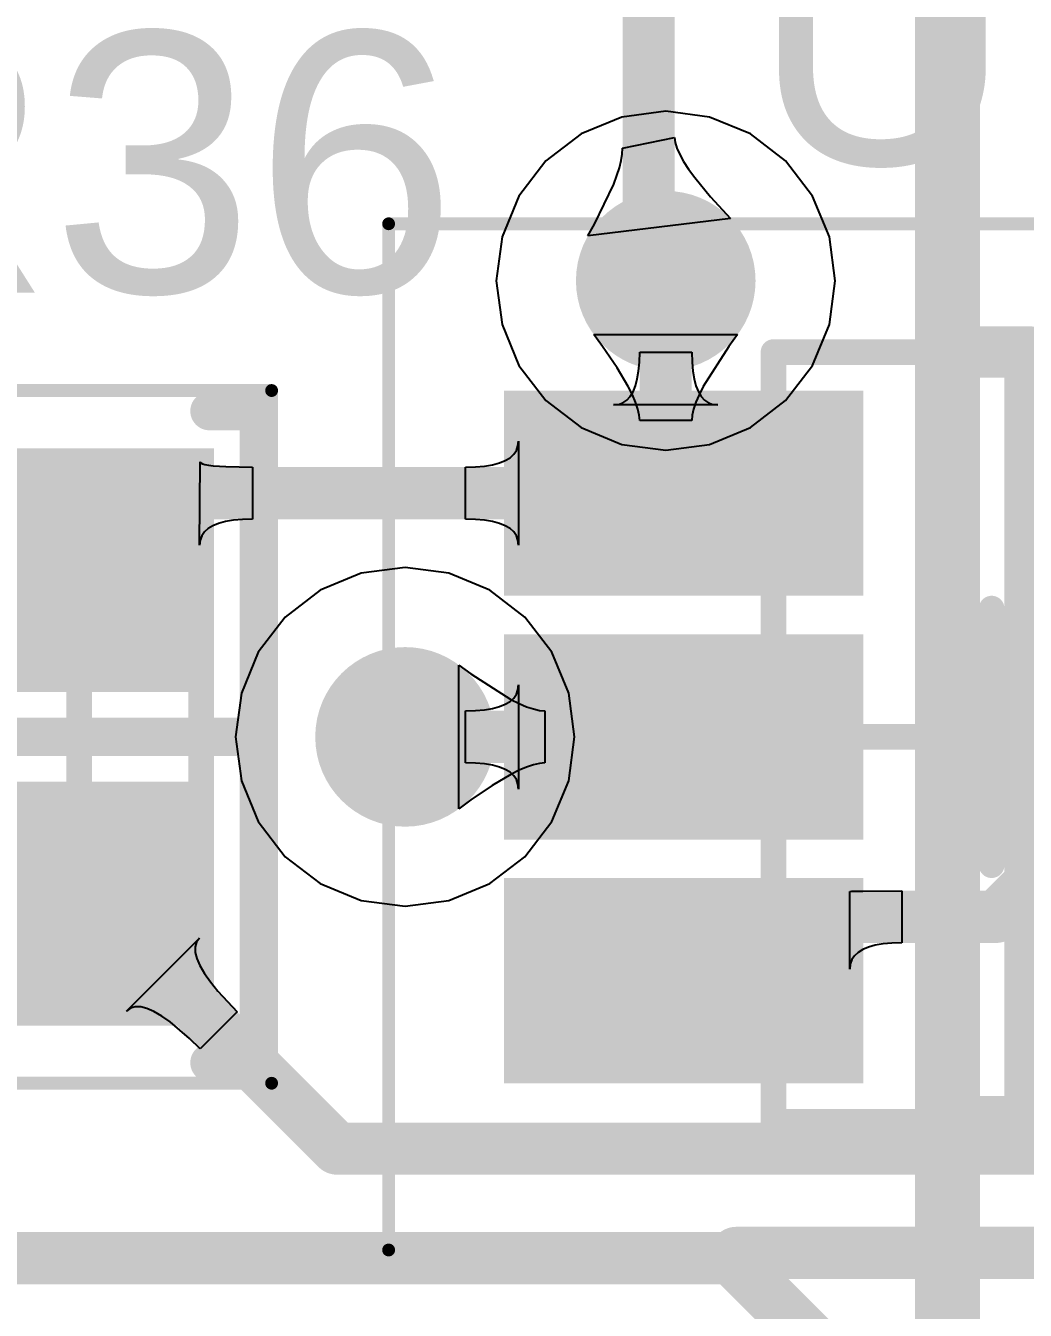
# Model space of a CAD drawing. Header units: inches. Extents: x -0.01 to 3.94, y -0.06 to 4.68.
# Drawn here: x 1.5718 to 1.7252, y 3.082 to 3.2791 of the extents above; entities that cross this region are included whole.
import ezdxf

# ---------------------------------------------------------------- set-up
doc = ezdxf.new("R2010")
doc.units = ezdxf.units.IN
doc.header["$MEASUREMENT"] = 0
for name, color, linetype in [('Bottom Layer', 5, 'Continuous'), ('Int1 -GND)', 16, 'Continuous'), ('Int2 -PWR)', 76, 'Continuous'), ('Top 3D Body', 56, 'Continuous'), ('Top Courtyard', 56, 'Continuous'), ('Top Layer', 1, 'Continuous'), ('Top Overlay', 2, 'Continuous'), ('Top Paste', 8, 'Continuous'), ('Top Solder', 216, 'Continuous'), ('Via Holes', 16, 'Continuous')]:
    doc.layers.add(name, color=color, linetype=linetype)
doc.styles.add('Arial', font='', dxfattribs={"height": 0.2})
doc.styles.get('Arial').set_extended_font_data('Arial')

# ---------------------------------------------------------------- blocks, each defined once
blk = doc.blocks.new('A3DDA0BC_073E_4B18_9613_F713A7EC1E27_447')
at = {"layer": 'Top Layer'}
for points in [[(-0.07283465, 0.02362255), (-0.07283465, 0.05118165), (-0.02165355, 0.05118165), (-0.02165355, 0.02362255)], [(0.02165335, 0.02362255), (0.02165335, 0.05118165), (0.07283445, 0.05118165), (0.07283445, 0.02362255)], [(-0.07283465, -0.01377945), (-0.07283465, 0.01377965), (-0.02165355, 0.01377965), (-0.02165355, -0.01377945)], [(-0.07283465, -0.05118145), (-0.07283465, -0.02362235), (-0.02165355, -0.02362235), (-0.02165355, -0.05118145)], [(0.02165335, -0.05118145), (0.02165335, -0.02362235), (0.07283445, -0.02362235), (0.07283445, -0.05118145)]]:
    blk.add_hatch(color=1, dxfattribs=at).paths.add_polyline_path(points)
at = {"layer": 'Top Paste'}
for points in [[(-0.07283465, 0.02362255), (-0.07283465, 0.05118165), (-0.02165355, 0.05118165), (-0.02165355, 0.02362255)], [(0.02165335, 0.02362255), (0.02165335, 0.05118165), (0.07283445, 0.05118165), (0.07283445, 0.02362255)], [(-0.07283465, -0.01377945), (-0.07283465, 0.01377965), (-0.02165355, 0.01377965), (-0.02165355, -0.01377945)], [(-0.07283465, -0.05118145), (-0.07283465, -0.02362235), (-0.02165355, -0.02362235), (-0.02165355, -0.05118145)], [(0.02165335, -0.05118145), (0.02165335, -0.02362235), (0.07283445, -0.02362235), (0.07283445, -0.05118145)]]:
    blk.add_hatch(color=8, dxfattribs=at).paths.add_polyline_path(points)
at = {"layer": 'Top Solder'}
for points in [[(-0.07480315, 0.02165405), (-0.07480315, 0.05315015), (-0.01968505, 0.05315015), (-0.01968505, 0.02165405)], [(0.01968485, 0.02165405), (0.01968485, 0.05315015), (0.07480295, 0.05315015), (0.07480295, 0.02165405)], [(-0.07480315, -0.01574795), (-0.07480315, 0.01574815), (-0.01968505, 0.01574815), (-0.01968505, -0.01574795)], [(-0.07480315, -0.05314995), (-0.07480315, -0.02165385), (-0.01968505, -0.02165385), (-0.01968505, -0.05314995)], [(0.01968485, -0.05314995), (0.01968485, -0.02165385), (0.07480295, -0.02165385), (0.07480295, -0.05314995)]]:
    blk.add_hatch(color=216, dxfattribs=at).paths.add_polyline_path(points)
at = {"layer": 'Top 3D Body'}
for points in [[(-0.0334641, -0.0590559, 0.003937, 0.003937, 0), (-0.0334641, 0.0590561, 0.003937, 0.003937, 0)], [(-0.0334641, 0.0590561, 0.003937, 0.003937, 0), (0.0334639, 0.0590561, 0.003937, 0.003937, 0)], [(0.0334639, -0.0590559, 0.003937, 0.003937, 0), (0.0334639, 0.0590561, 0.003937, 0.003937, 0)], [(-0.0334641, -0.0590559, 0.003937, 0.003937, 0), (0.0334639, -0.0590559, 0.003937, 0.003937, 0)]]:
    blk.add_lwpolyline(points, format="xyseb", dxfattribs=at)
for points in [[(-0.0344483, 0.0590561, 0.0019685, 0.0019685, 1), (-0.0324799, 0.0590561, 0.0019685, 0.0019685, 1)], [(-0.0344483, 0.0590561, 0.0019685, 0.0019685, 1), (-0.0324799, 0.0590561, 0.0019685, 0.0019685, 1)], [(0.0324797, 0.0590561, 0.0019685, 0.0019685, 1), (0.0344481, 0.0590561, 0.0019685, 0.0019685, 1)], [(0.0324797, 0.0590561, 0.0019685, 0.0019685, 1), (0.0344481, 0.0590561, 0.0019685, 0.0019685, 1)], [(-0.0344483, -0.0590559, 0.0019685, 0.0019685, 1), (-0.0324799, -0.0590559, 0.0019685, 0.0019685, 1)], [(-0.0344483, -0.0590559, 0.0019685, 0.0019685, 1), (-0.0324799, -0.0590559, 0.0019685, 0.0019685, 1)], [(0.0324797, -0.0590559, 0.0019685, 0.0019685, 1), (0.0344481, -0.0590559, 0.0019685, 0.0019685, 1)], [(0.0324797, -0.0590559, 0.0019685, 0.0019685, 1), (0.0344481, -0.0590559, 0.0019685, 0.0019685, 1)]]:
    blk.add_lwpolyline(points, format="xyseb", close=True, dxfattribs=at)
at = {"layer": 'Top Courtyard'}
for points in [[(-0.0925201, -0.0787399, 0.0019685, 0.0019685, 0), (-0.0925201, 0.0787401, 0.0019685, 0.0019685, 0)], [(-0.0925201, 0.0787401, 0.0019685, 0.0019685, 0), (0.0925199, 0.0787401, 0.0019685, 0.0019685, 0)], [(0.0925199, -0.0787399, 0.0019685, 0.0019685, 0), (0.0925199, 0.0787401, 0.0019685, 0.0019685, 0)], [(-1e-07, -0.0196859, 0.003937, 0.003937, 0), (-1e-07, 0.0196861, 0.003937, 0.003937, 0)], [(-0.0196841, 1e-07, 0.003937, 0.003937, 0), (0.0196859, 1e-07, 0.003937, 0.003937, 0)], [(-0.0925201, -0.0787399, 0.0019685, 0.0019685, 0), (0.0925199, -0.0787399, 0.0019685, 0.0019685, 0)]]:
    blk.add_lwpolyline(points, format="xyseb", dxfattribs=at)
for points in [[(-0.0930122, 0.0787401, 0.0009842, 0.0009842, 1), (-0.092028, 0.0787401, 0.0009842, 0.0009842, 1)], [(-0.0930122, 0.0787401, 0.0009842, 0.0009842, 1), (-0.092028, 0.0787401, 0.0009842, 0.0009842, 1)], [(0.0920278, 0.0787401, 0.0009842, 0.0009842, 1), (0.093012, 0.0787401, 0.0009842, 0.0009842, 1)], [(0.0920278, 0.0787401, 0.0009842, 0.0009842, 1), (0.093012, 0.0787401, 0.0009842, 0.0009842, 1)], [(-0.0009843, 0.0196861, 0.0019685, 0.0019685, 1), (0.0009841, 0.0196861, 0.0019685, 0.0019685, 1)], [(-0.0206683, 1e-07, 0.0019685, 0.0019685, 1), (-0.0186999, 1e-07, 0.0019685, 0.0019685, 1)], [(0.0187017, 1e-07, 0.0019685, 0.0019685, 1), (0.0206701, 1e-07, 0.0019685, 0.0019685, 1)], [(-0.0009843, -0.0196859, 0.0019685, 0.0019685, 1), (0.0009841, -0.0196859, 0.0019685, 0.0019685, 1)], [(-0.0930122, -0.0787399, 0.0009842, 0.0009842, 1), (-0.092028, -0.0787399, 0.0009842, 0.0009842, 1)], [(-0.0930122, -0.0787399, 0.0009842, 0.0009842, 1), (-0.092028, -0.0787399, 0.0009842, 0.0009842, 1)], [(0.0920278, -0.0787399, 0.0009842, 0.0009842, 1), (0.093012, -0.0787399, 0.0009842, 0.0009842, 1)], [(0.0920278, -0.0787399, 0.0009842, 0.0009842, 1), (0.093012, -0.0787399, 0.0009842, 0.0009842, 1)]]:
    blk.add_lwpolyline(points, format="xyseb", close=True, dxfattribs=at)
at = {"layer": 'Top Overlay'}
for points in [[(-0.0423228, 0.0728347, 0.0098425, 0.0098425, 1), (-0.0521654, 0.0728347, 0.0098425, 0.0098425, 1)], [(-0.054626, 0.0728347, 0.0049212, 0.0049212, 1), (-0.0497048, 0.0728347, 0.0049212, 0.0049212, 1)], [(-0.0447834, 0.0728347, 0.0049212, 0.0049212, 1), (-0.0398622, 0.0728347, 0.0049212, 0.0049212, 1)], [(-0.0078746, 0.0590561, 0.003937, 0.003937, 1), (-0.0039376, 0.0590561, 0.003937, 0.003937, 1)], [(-0.0078746, 0.0590561, 0.003937, 0.003937, 1), (-0.0039376, 0.0590561, 0.003937, 0.003937, 1)], [(0.0039374, 0.0590561, 0.003937, 0.003937, 1), (0.0078744, 0.0590561, 0.003937, 0.003937, 1)], [(0.0039374, 0.0590561, 0.003937, 0.003937, 1), (0.0078744, 0.0590561, 0.003937, 0.003937, 1)], [(-0.0078746, -0.0590559, 0.003937, 0.003937, 1), (-0.0039376, -0.0590559, 0.003937, 0.003937, 1)], [(-0.0078746, -0.0590559, 0.003937, 0.003937, 1), (-0.0039376, -0.0590559, 0.003937, 0.003937, 1)], [(0.0039374, -0.0590559, 0.003937, 0.003937, 1), (0.0078744, -0.0590559, 0.003937, 0.003937, 1)], [(0.0039374, -0.0590559, 0.003937, 0.003937, 1), (0.0078744, -0.0590559, 0.003937, 0.003937, 1)]]:
    blk.add_lwpolyline(points, format="xyseb", close=True, dxfattribs=at)
for points in [[(-0.0059061, 0.0590561, 0.007874, 0.007874, 0), (0.0059059, 0.0590561, 0.007874, 0.007874, 0)], [(-0.0059061, -0.0590559, 0.007874, 0.007874, 0), (-0.0059061, 0.0590561, 0.007874, 0.007874, 0)], [(0.0059059, -0.0590559, 0.007874, 0.007874, 0), (0.0059059, 0.0590561, 0.007874, 0.007874, 0)], [(-0.0059061, -0.0590559, 0.007874, 0.007874, 0), (0.0059059, -0.0590559, 0.007874, 0.007874, 0)]]:
    blk.add_lwpolyline(points, format="xyseb", dxfattribs=at)
blk = doc.blocks.new('RES_0603_1608_518')
at = {"layer": 'Top Layer'}
for points in [[(-0.0423222, -0.0187007), (-0.0423222, 0.0187009), (-0.0088576, 0.0187009), (-0.0088576, -0.0187007)], [(0.0088578, -0.0187007), (0.0088578, 0.0187009), (0.0423224, 0.0187009), (0.0423224, -0.0187007)]]:
    blk.add_hatch(color=1, dxfattribs=at).paths.add_polyline_path(points)
at = {"layer": 'Top Paste'}
for points in [[(-0.0423222, -0.0187007), (-0.0423222, 0.0187009), (-0.0088576, 0.0187009), (-0.0088576, -0.0187007)], [(0.0088578, -0.0187007), (0.0088578, 0.0187009), (0.0423224, 0.0187009), (0.0423224, -0.0187007)]]:
    blk.add_hatch(color=8, dxfattribs=at).paths.add_polyline_path(points)
at = {"layer": 'Top Solder'}
for points in [[(-0.0442907, -0.0206692), (-0.0442907, 0.0206694), (-0.0068891, 0.0206694), (-0.0068891, -0.0206692)], [(0.0068893, -0.0206692), (0.0068893, 0.0206694), (0.0442909, 0.0206694), (0.0442909, -0.0206692)]]:
    blk.add_hatch(color=216, dxfattribs=at).paths.add_polyline_path(points)
at = {"layer": 'Top 3D Body'}
for points in [[(-0.0344479, 0.0187001, 0.003937, 0.003937, 0), (0.0344481, 0.0187001, 0.003937, 0.003937, 0)], [(-0.0344479, 0.0187001, 0.003937, 0.003937, 0), (-0.0344479, -0.0186999, 0.003937, 0.003937, 0)], [(0.0344481, 0.0187001, 0.003937, 0.003937, 0), (0.0344481, -0.0186999, 0.003937, 0.003937, 0)], [(-0.0344479, -0.0186999, 0.003937, 0.003937, 0), (0.0344481, -0.0186999, 0.003937, 0.003937, 0)]]:
    blk.add_lwpolyline(points, format="xyseb", dxfattribs=at)
for points in [[(-0.0354321, 0.0187001, 0.0019685, 0.0019685, 1), (-0.0334637, 0.0187001, 0.0019685, 0.0019685, 1)], [(-0.0354321, 0.0187001, 0.0019685, 0.0019685, 1), (-0.0334637, 0.0187001, 0.0019685, 0.0019685, 1)], [(0.0334639, 0.0187001, 0.0019685, 0.0019685, 1), (0.0354323, 0.0187001, 0.0019685, 0.0019685, 1)], [(0.0334639, 0.0187001, 0.0019685, 0.0019685, 1), (0.0354323, 0.0187001, 0.0019685, 0.0019685, 1)], [(-0.0354321, -0.0186999, 0.0019685, 0.0019685, 1), (-0.0334637, -0.0186999, 0.0019685, 0.0019685, 1)], [(-0.0354321, -0.0186999, 0.0019685, 0.0019685, 1), (-0.0334637, -0.0186999, 0.0019685, 0.0019685, 1)], [(0.0334639, -0.0186999, 0.0019685, 0.0019685, 1), (0.0354323, -0.0186999, 0.0019685, 0.0019685, 1)], [(0.0334639, -0.0186999, 0.0019685, 0.0019685, 1), (0.0354323, -0.0186999, 0.0019685, 0.0019685, 1)]]:
    blk.add_lwpolyline(points, format="xyseb", close=True, dxfattribs=at)
at = {"layer": 'Top Courtyard'}
for points in [[(-0.0531499, 0.0295281, 0.0019685, 0.0019685, 0), (0.0531501, 0.0295281, 0.0019685, 0.0019685, 0)], [(-0.0531499, 0.0295281, 0.0019685, 0.0019685, 0), (-0.0531499, -0.0295279, 0.0019685, 0.0019685, 0)], [(0.0531501, 0.0295281, 0.0019685, 0.0019685, 0), (0.0531501, -0.0295279, 0.0019685, 0.0019685, 0)], [(1e-07, 0.0187001, 0.003937, 0.003937, 0), (1e-07, -0.0186999, 0.003937, 0.003937, 0)], [(-0.0186999, 1e-07, 0.003937, 0.003937, 0), (0.0187001, 1e-07, 0.003937, 0.003937, 0)], [(-0.0531499, -0.0295279, 0.0019685, 0.0019685, 0), (0.0531501, -0.0295279, 0.0019685, 0.0019685, 0)]]:
    blk.add_lwpolyline(points, format="xyseb", dxfattribs=at)
for points in [[(-0.053642, 0.0295281, 0.0009842, 0.0009842, 1), (-0.0526578, 0.0295281, 0.0009842, 0.0009842, 1)], [(-0.053642, 0.0295281, 0.0009842, 0.0009842, 1), (-0.0526578, 0.0295281, 0.0009842, 0.0009842, 1)], [(0.052658, 0.0295281, 0.0009842, 0.0009842, 1), (0.0536422, 0.0295281, 0.0009842, 0.0009842, 1)], [(0.052658, 0.0295281, 0.0009842, 0.0009842, 1), (0.0536422, 0.0295281, 0.0009842, 0.0009842, 1)], [(-0.0009841, 0.0187001, 0.0019685, 0.0019685, 1), (0.0009843, 0.0187001, 0.0019685, 0.0019685, 1)], [(-0.0196841, 1e-07, 0.0019685, 0.0019685, 1), (-0.0177157, 1e-07, 0.0019685, 0.0019685, 1)], [(0.0177159, 1e-07, 0.0019685, 0.0019685, 1), (0.0196843, 1e-07, 0.0019685, 0.0019685, 1)], [(-0.0009841, -0.0186999, 0.0019685, 0.0019685, 1), (0.0009843, -0.0186999, 0.0019685, 0.0019685, 1)], [(-0.053642, -0.0295279, 0.0009842, 0.0009842, 1), (-0.0526578, -0.0295279, 0.0009842, 0.0009842, 1)], [(-0.053642, -0.0295279, 0.0009842, 0.0009842, 1), (-0.0526578, -0.0295279, 0.0009842, 0.0009842, 1)], [(0.052658, -0.0295279, 0.0009842, 0.0009842, 1), (0.0536422, -0.0295279, 0.0009842, 0.0009842, 1)], [(0.052658, -0.0295279, 0.0009842, 0.0009842, 1), (0.0536422, -0.0295279, 0.0009842, 0.0009842, 1)]]:
    blk.add_lwpolyline(points, format="xyseb", close=True, dxfattribs=at)
at = {"layer": 'Top Overlay'}
for points in [[(-0.0499999, 0.0275581, 0.0059055, 0.0059055, 0), (0.0500001, 0.0275581, 0.0059055, 0.0059055, 0)], [(-0.0499999, 0.0275581, 0.0059055, 0.0059055, 0), (-0.0499999, 0.0200001, 0.0059055, 0.0059055, 0)], [(1e-07, 0.0275581, 0.0059055, 0.0059055, 0), (1e-07, -0.0275599, 0.0059055, 0.0059055, 0)], [(0.0500001, 0.0275581, 0.0059055, 0.0059055, 0), (0.0500001, 0.0200001, 0.0059055, 0.0059055, 0)], [(-0.0499999, -0.0199999, 0.0059055, 0.0059055, 0), (-0.0499999, -0.0275599, 0.0059055, 0.0059055, 0)], [(0.0500001, -0.0199999, 0.0059055, 0.0059055, 0), (0.0500001, -0.0275599, 0.0059055, 0.0059055, 0)], [(-0.0499999, -0.0275599, 0.0059055, 0.0059055, 0), (0.0500001, -0.0275599, 0.0059055, 0.0059055, 0)]]:
    blk.add_lwpolyline(points, format="xyseb", dxfattribs=at)
for points in [[(-0.0514763, 0.0275581, 0.0029527, 0.0029527, 1), (-0.0485235, 0.0275581, 0.0029527, 0.0029527, 1)], [(-0.0514763, 0.0275581, 0.0029527, 0.0029527, 1), (-0.0485235, 0.0275581, 0.0029527, 0.0029527, 1)], [(-0.0014763, 0.0275581, 0.0029527, 0.0029527, 1), (0.0014765, 0.0275581, 0.0029527, 0.0029527, 1)], [(0.0485237, 0.0275581, 0.0029527, 0.0029527, 1), (0.0514765, 0.0275581, 0.0029527, 0.0029527, 1)], [(0.0485237, 0.0275581, 0.0029527, 0.0029527, 1), (0.0514765, 0.0275581, 0.0029527, 0.0029527, 1)], [(-0.0514763, 0.0200001, 0.0029527, 0.0029527, 1), (-0.0485235, 0.0200001, 0.0029527, 0.0029527, 1)], [(0.0485237, 0.0200001, 0.0029527, 0.0029527, 1), (0.0514765, 0.0200001, 0.0029527, 0.0029527, 1)], [(-0.0514763, -0.0199999, 0.0029527, 0.0029527, 1), (-0.0485235, -0.0199999, 0.0029527, 0.0029527, 1)], [(0.0485237, -0.0199999, 0.0029527, 0.0029527, 1), (0.0514765, -0.0199999, 0.0029527, 0.0029527, 1)], [(-0.0514763, -0.0275599, 0.0029527, 0.0029527, 1), (-0.0485235, -0.0275599, 0.0029527, 0.0029527, 1)], [(-0.0514763, -0.0275599, 0.0029527, 0.0029527, 1), (-0.0485235, -0.0275599, 0.0029527, 0.0029527, 1)], [(-0.0014763, -0.0275599, 0.0029527, 0.0029527, 1), (0.0014765, -0.0275599, 0.0029527, 0.0029527, 1)], [(0.0485237, -0.0275599, 0.0029527, 0.0029527, 1), (0.0514765, -0.0275599, 0.0029527, 0.0029527, 1)], [(0.0485237, -0.0275599, 0.0029527, 0.0029527, 1), (0.0514765, -0.0275599, 0.0029527, 0.0029527, 1)]]:
    blk.add_lwpolyline(points, format="xyseb", close=True, dxfattribs=at)

msp = doc.modelspace()

# ---------------------------------------------------------------- hatches: boundary and pattern name
at = {"layer": 'Bottom Layer'}
h = msp.add_hatch(color=5, dxfattribs=at)
edge = h.paths.add_edge_path()
edge.add_arc((1.67, 3.24), 0.0137795, 0, 360)
h = msp.add_hatch(color=5, dxfattribs=at)
edge = h.paths.add_edge_path()
edge.add_arc((1.63, 3.17), 0.0137795, 0, 360)
at = {"layer": 'Int1 -GND)'}
h = msp.add_hatch(color=7, dxfattribs=at)
edge = h.paths.add_edge_path()
edge.add_arc((1.67, 3.24), 0.0137795, 0, 360)
h = msp.add_hatch(color=7, dxfattribs=at)
edge = h.paths.add_edge_path()
edge.add_arc((1.63, 3.17), 0.0137795, 0, 360)
at = {"layer": 'Int2 -PWR)'}
h = msp.add_hatch(color=7, dxfattribs=at)
edge = h.paths.add_edge_path()
edge.add_arc((1.67, 3.24), 0.0137795, 0, 360)
h = msp.add_hatch(color=7, dxfattribs=at)
edge = h.paths.add_edge_path()
edge.add_arc((1.63, 3.17), 0.0137795, 0, 360)
at = {"layer": 'Top Layer'}
h = msp.add_hatch(color=1, dxfattribs=at)
edge = h.paths.add_edge_path()
edge.add_arc((1.67, 3.24), 0.0137795, 0, 360)
h = msp.add_hatch(color=1, dxfattribs=at)
edge = h.paths.add_edge_path()
edge.add_arc((1.63, 3.17), 0.0137795, 0, 360)
at = {"layer": 'Via Holes'}
h = msp.add_hatch(color=7, dxfattribs=at)
edge = h.paths.add_edge_path()
edge.add_arc((1.67, 3.24), 0.0068897, 0, 360)
h = msp.add_hatch(color=7, dxfattribs=at)
edge = h.paths.add_edge_path()
edge.add_arc((1.63, 3.17), 0.0068897, 0, 360)

# ---------------------------------------------------------------- linework, layer by layer
at = {"layer": 'Bottom Layer'}
for p, q in [((1.6633677, 3.2603462), (1.6713677, 3.2619792)), ((1.6713677, 3.2619792), (1.6714535, 3.2612253)), ((1.6714535, 3.2612253), (1.6717108, 3.2603625)), ((1.6631558, 3.2584371), (1.6633147, 3.2594405)), ((1.6633147, 3.2594405), (1.6633677, 3.2603462)), ((1.6717108, 3.2603625), (1.6721397, 3.2593907)), ((1.6721397, 3.2593907), (1.6727401, 3.2583099)), ((1.66252, 3.2561375), (1.6628909, 3.2573361)), ((1.6628909, 3.2573361), (1.6631558, 3.2584371)), ((1.6727401, 3.2583099), (1.6735121, 3.2571202)), ((1.6735121, 3.2571202), (1.6744557, 3.2558216)), ((1.6590764, 3.2486798), (1.6620432, 3.2548413)), ((1.6620432, 3.2548413), (1.66252, 3.2561375)), ((1.6744557, 3.2558216), (1.6768574, 3.2528975)), ((1.6768574, 3.2528975), (1.6799454, 3.2495376)), ((1.6799454, 3.2495376), (1.6580698, 3.2468953)), ((1.6580698, 3.2468953), (1.6590764, 3.2486798))]:
    msp.add_line(p, q, dxfattribs=at)
for points in [[(1.6673677, 3.2426323, 0.008, 0.008, 0), (1.6673677, 3.3573677, 0.008, 0.008, 0)], [(1.7132204, 1.1989076, 0.01, 0.01, 0), (1.7132204, 3.3162254, 0.01, 0.01, 0)], [(1.6673677, 3.2426323, 0.008, 0.008, 0), (1.67, 3.24, 0.008, 0.008, 0)]]:
    msp.add_lwpolyline(points, format="xyseb", dxfattribs=at)
for points in [[(1.6653677, 3.2426323, 0.004, 0.004, 1), (1.6693677, 3.2426323, 0.004, 0.004, 1)], [(1.6653677, 3.2426323, 0.004, 0.004, 1), (1.6693677, 3.2426323, 0.004, 0.004, 1)], [(1.668, 3.24, 0.004, 0.004, 1), (1.672, 3.24, 0.004, 0.004, 1)]]:
    msp.add_lwpolyline(points, format="xyseb", close=True, dxfattribs=at)
at = {"layer": 'Int1 -GND)'}
for p, q in [((1.6632702, 3.265116), (1.656999, 3.2625184)), ((1.67, 3.266002), (1.6632702, 3.265116)), ((1.6767298, 3.265116), (1.67, 3.266002)), ((1.683001, 3.2625184), (1.6767298, 3.265116)), ((1.656999, 3.2625184), (1.6516138, 3.2583862)), ((1.6883862, 3.2583862), (1.683001, 3.2625184)), ((1.6516138, 3.2583862), (1.6474816, 3.253001)), ((1.6925184, 3.253001), (1.6883862, 3.2583862)), ((1.6474816, 3.253001), (1.644884, 3.2467298)), ((1.695116, 3.2467298), (1.6925184, 3.253001)), ((1.644884, 3.2467298), (1.643998, 3.24)), ((1.696002, 3.24), (1.695116, 3.2467298)), ((1.643998, 3.24), (1.644884, 3.2332702)), ((1.695116, 3.2332702), (1.696002, 3.24)), ((1.644884, 3.2332702), (1.6474816, 3.226999)), ((1.6925184, 3.226999), (1.695116, 3.2332702)), ((1.6474816, 3.226999), (1.6516138, 3.2216138)), ((1.6883862, 3.2216138), (1.6925184, 3.226999)), ((1.6516138, 3.2216138), (1.656999, 3.2174816)), ((1.683001, 3.2174816), (1.6883862, 3.2216138)), ((1.656999, 3.2174816), (1.6632702, 3.214884)), ((1.6767298, 3.214884), (1.683001, 3.2174816)), ((1.6632702, 3.214884), (1.67, 3.213998)), ((1.67, 3.213998), (1.6767298, 3.214884))]:
    msp.add_line(p, q, dxfattribs=at)
at = {"layer": 'Int2 -PWR)'}
for p, q in [((1.6632702, 3.265116), (1.656999, 3.2625184)), ((1.67, 3.266002), (1.6632702, 3.265116)), ((1.6767298, 3.265116), (1.67, 3.266002)), ((1.683001, 3.2625184), (1.6767298, 3.265116)), ((1.656999, 3.2625184), (1.6516138, 3.2583862)), ((1.6883862, 3.2583862), (1.683001, 3.2625184)), ((1.6516138, 3.2583862), (1.6474816, 3.253001)), ((1.6925184, 3.253001), (1.6883862, 3.2583862)), ((1.6474816, 3.253001), (1.644884, 3.2467298)), ((1.695116, 3.2467298), (1.6925184, 3.253001)), ((1.644884, 3.2467298), (1.643998, 3.24)), ((1.696002, 3.24), (1.695116, 3.2467298)), ((1.643998, 3.24), (1.644884, 3.2332702)), ((1.695116, 3.2332702), (1.696002, 3.24)), ((1.644884, 3.2332702), (1.6474816, 3.226999)), ((1.6925184, 3.226999), (1.695116, 3.2332702)), ((1.6474816, 3.226999), (1.6516138, 3.2216138)), ((1.6883862, 3.2216138), (1.6925184, 3.226999)), ((1.6516138, 3.2216138), (1.656999, 3.2174816)), ((1.683001, 3.2174816), (1.6883862, 3.2216138)), ((1.656999, 3.2174816), (1.6632702, 3.214884)), ((1.6767298, 3.214884), (1.683001, 3.2174816)), ((1.6632702, 3.214884), (1.67, 3.213998)), ((1.67, 3.213998), (1.6767298, 3.214884)), ((1.63, 3.196002), (1.6232702, 3.195116)), ((1.6367298, 3.195116), (1.63, 3.196002)), ((1.6232702, 3.195116), (1.616999, 3.1925184)), ((1.643001, 3.1925184), (1.6367298, 3.195116)), ((1.616999, 3.1925184), (1.6116138, 3.1883862)), ((1.6483862, 3.1883862), (1.643001, 3.1925184)), ((1.6116138, 3.1883862), (1.6074816, 3.183001)), ((1.6525184, 3.183001), (1.6483862, 3.1883862)), ((1.6074816, 3.183001), (1.604884, 3.1767298)), ((1.655116, 3.1767298), (1.6525184, 3.183001)), ((1.604884, 3.1767298), (1.603998, 3.17)), ((1.656002, 3.17), (1.655116, 3.1767298)), ((1.603998, 3.17), (1.604884, 3.1632702)), ((1.655116, 3.1632702), (1.656002, 3.17)), ((1.604884, 3.1632702), (1.6074816, 3.156999)), ((1.6525184, 3.156999), (1.655116, 3.1632702)), ((1.6074816, 3.156999), (1.6116138, 3.1516138)), ((1.6483862, 3.1516138), (1.6525184, 3.156999)), ((1.6116138, 3.1516138), (1.616999, 3.1474816)), ((1.643001, 3.1474816), (1.6483862, 3.1516138)), ((1.616999, 3.1474816), (1.6232702, 3.144884)), ((1.6367298, 3.144884), (1.643001, 3.1474816)), ((1.6232702, 3.144884), (1.63, 3.143998)), ((1.63, 3.143998), (1.6367298, 3.144884))]:
    msp.add_line(p, q, dxfattribs=at)
at = {"layer": 'Top Layer'}
for p, q in [((1.660315, 3.2299113), (1.6589815, 3.2317254)), ((1.6589815, 3.2317254), (1.6810185, 3.2317254)), ((1.6810185, 3.2317254), (1.679685, 3.2299113)), ((1.6625609, 3.226614), (1.660315, 3.2299113)), ((1.66596, 3.2275188), (1.666, 3.2290616)), ((1.666, 3.2290616), (1.674, 3.2290616)), ((1.674, 3.2290616), (1.67404, 3.2275188)), ((1.679685, 3.2299113), (1.6757546, 3.2237576)), ((1.66584, 3.2261384), (1.66596, 3.2275188)), ((1.67404, 3.2275188), (1.67416, 3.2261384)), ((1.6642454, 3.2237576), (1.6625609, 3.226614)), ((1.66564, 3.2249204), (1.66584, 3.2261384)), ((1.67416, 3.2261384), (1.67436, 3.2249204)), ((1.664877, 3.2224948), (1.6642454, 3.2237576)), ((1.665, 3.2229716), (1.66536, 3.2238648)), ((1.66536, 3.2238648), (1.66564, 3.2249204)), ((1.67436, 3.2249204), (1.67464, 3.2238648)), ((1.67464, 3.2238648), (1.675, 3.2229716)), ((1.6757546, 3.2237576), (1.675123, 3.2224948)), ((1.66276, 3.2210228), (1.66344, 3.2212664)), ((1.66344, 3.2212664), (1.66404, 3.2216724)), ((1.66404, 3.2216724), (1.66456, 3.2222408)), ((1.66456, 3.2222408), (1.665, 3.2229716)), ((1.6653683, 3.2213422), (1.664877, 3.2224948)), ((1.6657193, 3.2202999), (1.6653683, 3.2213422)), ((1.6746317, 3.2213422), (1.6742807, 3.2202999)), ((1.675123, 3.2224948), (1.6746317, 3.2213422)), ((1.675, 3.2229716), (1.67544, 3.2222408)), ((1.67544, 3.2222408), (1.67596, 3.2216724)), ((1.67596, 3.2216724), (1.67656, 3.2212664)), ((1.67656, 3.2212664), (1.67724, 3.2210228)), ((1.662, 3.2209416), (1.66276, 3.2210228)), ((1.678, 3.2209416), (1.662, 3.2209416)), ((1.6659298, 3.2193679), (1.6657193, 3.2202999)), ((1.666, 3.2185461), (1.6659298, 3.2193679)), ((1.6740702, 3.2193679), (1.674, 3.2185461)), ((1.6742807, 3.2202999), (1.6740702, 3.2193679)), ((1.67724, 3.2210228), (1.678, 3.2209416)), ((1.674, 3.2185461), (1.666, 3.2185461)), ((1.6473242, 3.2146421), (1.6474054, 3.2154021)), ((1.6474054, 3.2154021), (1.6474054, 3.1994021)), ((1.6461062, 3.2128421), (1.6466746, 3.2133621)), ((1.6466746, 3.2133621), (1.6470806, 3.2139621)), ((1.6470806, 3.2139621), (1.6473242, 3.2146421)), ((1.5984607, 3.1994021), (1.5985807, 3.2122024)), ((1.5985807, 3.2122024), (1.5986607, 3.2120503)), ((1.5986607, 3.2120503), (1.5989007, 3.2119143)), ((1.5989007, 3.2119143), (1.5993007, 3.2117942)), ((1.5993007, 3.2117942), (1.5998607, 3.2116902)), ((1.5998607, 3.2116902), (1.6005807, 3.2116022)), ((1.6005807, 3.2116022), (1.6025007, 3.2114741)), ((1.6025007, 3.2114741), (1.6065807, 3.2114021)), ((1.6065807, 3.2114021), (1.6065807, 3.2034021)), ((1.6392854, 3.2114021), (1.6408282, 3.2114421)), ((1.6392854, 3.2034021), (1.6392854, 3.2114021)), ((1.6408282, 3.2114421), (1.6422086, 3.2115621)), ((1.6422086, 3.2115621), (1.6434266, 3.2117621)), ((1.6434266, 3.2117621), (1.6444822, 3.2120421)), ((1.6444822, 3.2120421), (1.6453754, 3.2124021)), ((1.6453754, 3.2124021), (1.6461062, 3.2128421)), ((1.6065807, 3.2034021), (1.6050446, 3.2033621)), ((1.6408282, 3.2033621), (1.6392854, 3.2034021)), ((1.5992072, 3.2014421), (1.5987975, 3.2008421)), ((1.5997779, 3.2019621), (1.5992072, 3.2014421)), ((1.6005094, 3.2024021), (1.5997779, 3.2019621)), ((1.6014019, 3.2027621), (1.6005094, 3.2024021)), ((1.6024552, 3.2030421), (1.6014019, 3.2027621)), ((1.6036695, 3.2032421), (1.6024552, 3.2030421)), ((1.6050446, 3.2033621), (1.6036695, 3.2032421)), ((1.6422086, 3.2032421), (1.6408282, 3.2033621)), ((1.6434266, 3.2030421), (1.6422086, 3.2032421)), ((1.6444822, 3.2027621), (1.6434266, 3.2030421)), ((1.6453754, 3.2024021), (1.6444822, 3.2027621)), ((1.6461062, 3.2019621), (1.6453754, 3.2024021)), ((1.6466746, 3.2014421), (1.6461062, 3.2019621)), ((1.6470806, 3.2008421), (1.6466746, 3.2014421)), ((1.5985486, 3.2001621), (1.5984607, 3.1994021)), ((1.5987975, 3.2008421), (1.5985486, 3.2001621)), ((1.6473242, 3.2001621), (1.6470806, 3.2008421)), ((1.6474054, 3.1994021), (1.6473242, 3.2001621)), ((1.6382746, 3.1589815), (1.6382745, 3.1810186)), ((1.6382745, 3.1810186), (1.6400886, 3.1796851)), ((1.6400886, 3.1796851), (1.6462424, 3.1757547)), ((1.6473242, 3.1772401), (1.6474054, 3.1780001)), ((1.6474054, 3.1780001), (1.6474054, 3.1620001)), ((1.6461062, 3.1754401), (1.6466746, 3.1759601)), ((1.6466746, 3.1759601), (1.6470806, 3.1765601)), ((1.6470806, 3.1765601), (1.6473242, 3.1772401)), ((1.6392854, 3.1740001), (1.6408282, 3.1740401)), ((1.6392854, 3.1660001), (1.6392854, 3.1740001)), ((1.6408282, 3.1740401), (1.6422086, 3.1741601)), ((1.6422086, 3.1741601), (1.6434266, 3.1743601)), ((1.6434266, 3.1743601), (1.6444822, 3.1746401)), ((1.6444822, 3.1746401), (1.6453754, 3.1750001)), ((1.6453754, 3.1750001), (1.6461062, 3.1754401)), ((1.6462424, 3.1757547), (1.6475052, 3.1751231)), ((1.6475052, 3.1751231), (1.6486577, 3.1746318)), ((1.6486577, 3.1746318), (1.6497, 3.1742808)), ((1.6497, 3.1742808), (1.6506321, 3.1740703)), ((1.6506321, 3.1740703), (1.6514539, 3.1740001)), ((1.6514539, 3.1740001), (1.651454, 3.1660001)), ((1.6408282, 3.1659601), (1.6392854, 3.1660001)), ((1.6422086, 3.1658401), (1.6408282, 3.1659601)), ((1.6506322, 3.1659299), (1.6497001, 3.1657194)), ((1.651454, 3.1660001), (1.6506322, 3.1659299)), ((1.6434266, 3.1656401), (1.6422086, 3.1658401)), ((1.6462425, 3.1642454), (1.6433861, 3.162561)), ((1.6444822, 3.1653601), (1.6434266, 3.1656401)), ((1.6453754, 3.1650001), (1.6444822, 3.1653601)), ((1.6461062, 3.1645601), (1.6453754, 3.1650001)), ((1.6466746, 3.1640401), (1.6461062, 3.1645601)), ((1.6475053, 3.1648771), (1.6462425, 3.1642454)), ((1.6470806, 3.1634401), (1.6466746, 3.1640401)), ((1.6486578, 3.1653684), (1.6475053, 3.1648771)), ((1.6497001, 3.1657194), (1.6486578, 3.1653684)), ((1.6433861, 3.162561), (1.6400887, 3.160315)), ((1.6473242, 3.1627601), (1.6470806, 3.1634401)), ((1.6474054, 3.1620001), (1.6473242, 3.1627601)), ((1.6400887, 3.160315), (1.6382746, 3.1589815)), ((1.6982264, 3.1462576), (1.6983064, 3.1462804)), ((1.6982264, 3.1343777), (1.6982264, 3.1462576)), ((1.6983064, 3.1462804), (1.6985464, 3.1463008)), ((1.6985464, 3.1463008), (1.7002264, 3.1463477)), ((1.7002264, 3.1463477), (1.7062264, 3.1463777)), ((1.7062264, 3.1463777), (1.7062264, 3.1383777)), ((1.587267, 3.1279178), (1.5984607, 3.1391115)), ((1.5980202, 3.1385001), (1.5978059, 3.1377731)), ((1.5984607, 3.1391115), (1.5980202, 3.1385001)), ((1.7047064, 3.1383377), (1.7033464, 3.1382177)), ((1.7062264, 3.1383777), (1.7047064, 3.1383377)), ((1.5978059, 3.1377731), (1.5978179, 3.1369305)), ((1.5978179, 3.1369305), (1.5980562, 3.1359725)), ((1.6989464, 3.1364177), (1.6985464, 3.1358177)), ((1.6995064, 3.1369377), (1.6989464, 3.1364177)), ((1.7002264, 3.1373777), (1.6995064, 3.1369377)), ((1.7011064, 3.1377377), (1.7002264, 3.1373777)), ((1.7021464, 3.1380177), (1.7011064, 3.1377377)), ((1.7033464, 3.1382177), (1.7021464, 3.1380177)), ((1.5980562, 3.1359725), (1.5985207, 3.1348989)), ((1.5985207, 3.1348989), (1.5992115, 3.1337097)), ((1.6983064, 3.1351377), (1.6982264, 3.1343777)), ((1.6985464, 3.1358177), (1.6983064, 3.1351377)), ((1.5992115, 3.1337097), (1.6001286, 3.1324051)), ((1.6001286, 3.1324051), (1.601272, 3.1309848)), ((1.601272, 3.1309848), (1.6042376, 3.1277978)), ((1.5886054, 3.1285726), (1.5878784, 3.1283583)), ((1.589448, 3.1285606), (1.5886054, 3.1285726)), ((1.590406, 3.1283223), (1.589448, 3.1285606)), ((1.5878784, 3.1283583), (1.587267, 3.1279178)), ((1.5914796, 3.1278578), (1.590406, 3.1283223)), ((1.5926688, 3.127167), (1.5914796, 3.1278578)), ((1.5939734, 3.1262499), (1.5926688, 3.127167)), ((1.6042376, 3.1277978), (1.5985807, 3.1221409)), ((1.5969294, 3.1237369), (1.5939734, 3.1262499)), ((1.5985807, 3.1221409), (1.5969294, 3.1237369))]:
    msp.add_line(p, q, dxfattribs=at)
for points in [[(1.67, 3.210158, 0.008, 0.008, 0), (1.67, 3.24, 0.008, 0.008, 0)], [(1.67, 3.210158, 0.008, 0.008, 0), (1.6727559, 3.2074021, 0.008, 0.008, 0)], [(1.5799999, 3.1965741, 0.008, 0.008, 0), (1.5908279, 3.2074021, 0.008, 0.008, 0)], [(1.5908279, 3.2074021, 0.008, 0.008, 0), (1.6727559, 3.2074021, 0.008, 0.008, 0)], [(1.5080314, 3.1965741, 0.008, 0.008, 0), (1.5799999, 3.1965741, 0.008, 0.008, 0)], [(1.63, 3.17, 0.008, 0.008, 0), (1.6300001, 3.1700001, 0.008, 0.008, 0)], [(1.6300001, 3.1700001, 0.008, 0.008, 0), (1.6727559, 3.1700001, 0.008, 0.008, 0)], [(1.7206828, 3.1423777, 0.008, 0.008, 0), (1.7366828, 3.1583777, 0.008, 0.008, 0)], [(1.5790159, 3.1434261, 0.008, 0.008, 0), (1.5799999, 3.1444101, 0.008, 0.008, 0)], [(1.5799999, 3.1444101, 0.008, 0.008, 0), (1.5819684, 3.1444101, 0.008, 0.008, 0)], [(1.5819684, 3.1444101, 0.008, 0.008, 0), (1.61956, 3.1068185, 0.008, 0.008, 0)], [(1.5099999, 3.1434261, 0.008, 0.008, 0), (1.5790159, 3.1434261, 0.008, 0.008, 0)], [(1.6727559, 3.1325981, 0.008, 0.008, 0), (1.6825355, 3.1423777, 0.008, 0.008, 0)], [(1.6825355, 3.1423777, 0.008, 0.008, 0), (1.7206828, 3.1423777, 0.008, 0.008, 0)], [(1.61956, 3.1068185, 0.008, 0.008, 0), (1.7296533, 3.1068185, 0.008, 0.008, 0)], [(1.5531892, 3.0900001, 0.008, 0.008, 0), (1.6799999, 3.0900001, 0.008, 0.008, 0)], [(1.6799999, 3.0900001, 0.008, 0.008, 0), (1.6808183, 3.0908185, 0.008, 0.008, 0)], [(1.6799999, 3.0900001, 0.008, 0.008, 0), (1.7103459, 3.0596541, 0.008, 0.008, 0)], [(1.6808183, 3.0908185, 0.008, 0.008, 0), (1.781805, 3.0908185, 0.008, 0.008, 0)]]:
    msp.add_lwpolyline(points, format="xyseb", dxfattribs=at)
for points in [[(1.668, 3.24, 0.004, 0.004, 1), (1.672, 3.24, 0.004, 0.004, 1)], [(1.668, 3.210158, 0.004, 0.004, 1), (1.672, 3.210158, 0.004, 0.004, 1)], [(1.668, 3.210158, 0.004, 0.004, 1), (1.672, 3.210158, 0.004, 0.004, 1)], [(1.5888279, 3.2074021, 0.004, 0.004, 1), (1.5928279, 3.2074021, 0.004, 0.004, 1)], [(1.5888279, 3.2074021, 0.004, 0.004, 1), (1.5928279, 3.2074021, 0.004, 0.004, 1)], [(1.6707559, 3.2074021, 0.004, 0.004, 1), (1.6747559, 3.2074021, 0.004, 0.004, 1)], [(1.6707559, 3.2074021, 0.004, 0.004, 1), (1.6747559, 3.2074021, 0.004, 0.004, 1)], [(1.5779999, 3.1965741, 0.004, 0.004, 1), (1.5819999, 3.1965741, 0.004, 0.004, 1)], [(1.5779999, 3.1965741, 0.004, 0.004, 1), (1.5819999, 3.1965741, 0.004, 0.004, 1)], [(1.628, 3.17, 0.004, 0.004, 1), (1.632, 3.17, 0.004, 0.004, 1)], [(1.6280001, 3.1700001, 0.004, 0.004, 1), (1.6320001, 3.1700001, 0.004, 0.004, 1)], [(1.6280001, 3.1700001, 0.004, 0.004, 1), (1.6320001, 3.1700001, 0.004, 0.004, 1)], [(1.6707559, 3.1700001, 0.004, 0.004, 1), (1.6747559, 3.1700001, 0.004, 0.004, 1)], [(1.5779999, 3.1444101, 0.004, 0.004, 1), (1.5819999, 3.1444101, 0.004, 0.004, 1)], [(1.5779999, 3.1444101, 0.004, 0.004, 1), (1.5819999, 3.1444101, 0.004, 0.004, 1)], [(1.5799684, 3.1444101, 0.004, 0.004, 1), (1.5839684, 3.1444101, 0.004, 0.004, 1)], [(1.5799684, 3.1444101, 0.004, 0.004, 1), (1.5839684, 3.1444101, 0.004, 0.004, 1)], [(1.5770159, 3.1434261, 0.004, 0.004, 1), (1.5810159, 3.1434261, 0.004, 0.004, 1)], [(1.5770159, 3.1434261, 0.004, 0.004, 1), (1.5810159, 3.1434261, 0.004, 0.004, 1)], [(1.6805355, 3.1423777, 0.004, 0.004, 1), (1.6845355, 3.1423777, 0.004, 0.004, 1)], [(1.6805355, 3.1423777, 0.004, 0.004, 1), (1.6845355, 3.1423777, 0.004, 0.004, 1)], [(1.7186828, 3.1423777, 0.004, 0.004, 1), (1.7226828, 3.1423777, 0.004, 0.004, 1)], [(1.7186828, 3.1423777, 0.004, 0.004, 1), (1.7226828, 3.1423777, 0.004, 0.004, 1)], [(1.6707559, 3.1325981, 0.004, 0.004, 1), (1.6747559, 3.1325981, 0.004, 0.004, 1)], [(1.61756, 3.1068185, 0.004, 0.004, 1), (1.62156, 3.1068185, 0.004, 0.004, 1)], [(1.61756, 3.1068185, 0.004, 0.004, 1), (1.62156, 3.1068185, 0.004, 0.004, 1)], [(1.6779999, 3.0900001, 0.004, 0.004, 1), (1.6819999, 3.0900001, 0.004, 0.004, 1)], [(1.6779999, 3.0900001, 0.004, 0.004, 1), (1.6819999, 3.0900001, 0.004, 0.004, 1)], [(1.6779999, 3.0900001, 0.004, 0.004, 1), (1.6819999, 3.0900001, 0.004, 0.004, 1)], [(1.6788183, 3.0908185, 0.004, 0.004, 1), (1.6828183, 3.0908185, 0.004, 0.004, 1)], [(1.6788183, 3.0908185, 0.004, 0.004, 1), (1.6828183, 3.0908185, 0.004, 0.004, 1)]]:
    msp.add_lwpolyline(points, format="xyseb", close=True, dxfattribs=at)

# ---------------------------------------------------------------- block references
msp.add_blockref('A3DDA0BC_073E_4B18_9613_F713A7EC1E27_447', (1.72, 3.17))
at = {"rotation": 90}
msp.add_blockref('RES_0603_1608_518', (1.58, 3.17), dxfattribs=at)

# ---------------------------------------------------------------- texts
at = {"layer": 'Top Overlay', "style": 'Arial'}
for s, p in [('U17', (1.6830709, 3.257874)), ('R36', (1.5354331, 3.238189))]:
    msp.add_text(s, height=0.04, dxfattribs=at).set_placement(p)

doc.saveas('drawing.dxf')
